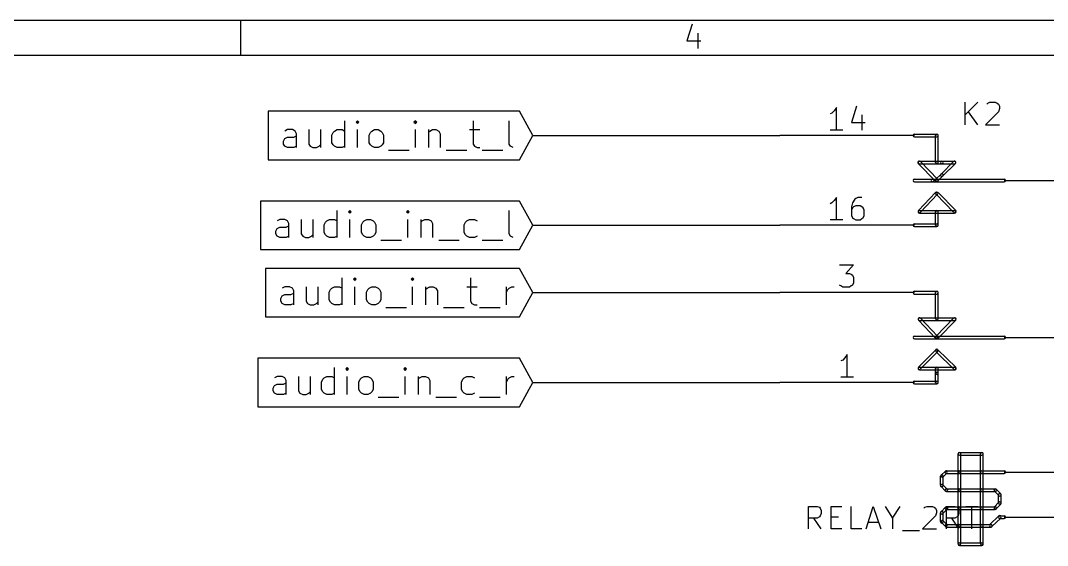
# Model space of a CAD drawing. Extents: x 10 to 329, y -200 to -10.
# Drawn here: x 147.5 to 205.6, y -39.7 to -10 of the extents above; entities that cross this region are included whole.
import ezdxf

# ---------------------------------------------------------------- set-up
doc = ezdxf.new("R2010")
doc.units = 0
doc.header["$MEASUREMENT"] = 0
doc.layers.add('BLACK', color=7, linetype='CONTINUOUS')
doc.layers.add('WHITE', color=7, linetype='CONTINUOUS')

msp = doc.modelspace()

# ---------------------------------------------------------------- linework, layer by layer
at = {"layer": 'Black'}
for p, q in [((286.995, -10.0076), (10.0076, -10.0076)), ((159.995, -11.9888), (159.995, -10.0076)), ((185.547, -10.2108), (185.242, -11.1506)), ((185.852, -10.7188), (185.852, -11.5824)), ((185.242, -11.1506), (186.03, -11.1506)), ((285.013, -11.9888), (11.9888, -11.9888)), ((193.7, -14.9352), (193.573, -15.113)), ((193.7, -16.2052), (193.7, -14.9352)), ((194.843, -14.859), (194.564, -15.7734)), ((175.768, -15.1384), (161.544, -15.1384)), ((161.544, -15.1384), (161.544, -16.51)), ((165.887, -17.1958), (165.887, -15.6718)), ((166.599, -15.6718), (166.522, -15.748)), ((166.675, -15.748), (166.599, -15.6718)), ((166.599, -15.6718), (166.599, -15.8242)), ((169.875, -15.6718), (169.799, -15.748)), ((169.951, -15.748), (169.875, -15.6718)), ((169.875, -15.6718), (169.875, -15.8242)), ((173.152, -15.6718), (173.152, -16.9926)), ((175.184, -16.9926), (175.184, -15.6718)), ((176.53, -16.51), (175.768, -15.1384)), ((193.446, -15.24), (193.345, -15.2908)), ((193.573, -15.113), (193.446, -15.24)), ((195.148, -15.3416), (195.148, -16.2052)), ((162.636, -16.1798), (162.484, -16.256)), ((162.916, -16.1798), (162.636, -16.1798)), ((163.068, -16.256), (162.916, -16.1798)), ((163.144, -16.4084), (163.068, -16.256)), ((163.855, -16.1798), (163.855, -16.9926)), ((164.516, -16.1798), (164.516, -17.1958)), ((165.227, -16.3322), (165.303, -16.256)), ((165.303, -16.256), (165.456, -16.1798)), ((165.456, -16.1798), (165.735, -16.1798)), ((165.735, -16.1798), (165.887, -16.256)), ((166.522, -15.748), (166.599, -15.8242)), ((166.599, -15.8242), (166.675, -15.748)), ((166.599, -17.1958), (166.599, -16.1798)), ((167.335, -16.3322), (167.411, -16.256)), ((167.411, -16.256), (167.564, -16.1798)), ((167.564, -16.1798), (167.767, -16.1798)), ((167.767, -16.1798), (167.919, -16.256)), ((167.919, -16.256), (167.996, -16.3322)), ((169.799, -15.748), (169.875, -15.8242)), ((169.875, -15.8242), (169.951, -15.748)), ((169.875, -17.1958), (169.875, -16.1798)), ((170.612, -16.1798), (170.612, -17.1958)), ((170.612, -16.3322), (170.688, -16.256)), ((170.688, -16.256), (170.84, -16.1798)), ((170.84, -16.1798), (171.044, -16.1798)), ((171.044, -16.1798), (171.196, -16.256)), ((171.196, -16.256), (171.272, -16.4084)), ((172.949, -16.1798), (173.533, -16.1798)), ((194.056, -16.2052), (193.345, -16.2052)), ((194.564, -15.7734), (195.326, -15.7734)), ((161.544, -16.51), (161.544, -17.8816)), ((162.408, -16.8402), (162.484, -16.6878)), ((162.408, -16.9926), (162.408, -16.8402)), ((162.484, -16.6878), (162.636, -16.6116)), ((162.636, -16.6116), (162.992, -16.6116)), ((162.992, -16.6116), (163.144, -16.5354)), ((163.144, -17.1958), (163.144, -16.4084)), ((165.151, -16.4846), (165.227, -16.3322)), ((165.151, -16.9164), (165.151, -16.4846)), ((167.259, -16.4846), (167.335, -16.3322)), ((167.259, -16.9164), (167.259, -16.4846)), ((167.996, -16.3322), (168.072, -16.4846)), ((168.072, -16.4846), (168.072, -16.9164)), ((171.272, -16.4084), (171.272, -17.1958)), ((175.768, -17.8816), (176.53, -16.51)), ((176.53, -16.51), (190.5, -16.51)), ((198.12, -16.51), (190.5, -16.51)), ((198.12, -16.4338), (199.39, -16.4338)), ((198.12, -16.5862), (199.39, -16.5862)), ((199.314, -18.034), (199.314, -16.51)), ((199.466, -18.034), (199.466, -16.51)), ((162.484, -17.1196), (162.408, -16.9926)), ((162.636, -17.1958), (162.484, -17.1196)), ((162.992, -17.1958), (162.636, -17.1958)), ((163.144, -17.1196), (162.992, -17.1958)), ((163.855, -16.9926), (163.932, -17.1196)), ((163.932, -17.1196), (164.084, -17.1958)), ((164.084, -17.1958), (164.287, -17.1958)), ((164.287, -17.1958), (164.44, -17.1196)), ((164.44, -17.1196), (164.516, -17.0434)), ((165.227, -17.0434), (165.151, -16.9164)), ((165.303, -17.1196), (165.227, -17.0434)), ((165.456, -17.1958), (165.303, -17.1196)), ((165.735, -17.1958), (165.456, -17.1958)), ((165.887, -17.1196), (165.735, -17.1958)), ((167.335, -17.0434), (167.259, -16.9164)), ((167.411, -17.1196), (167.335, -17.0434)), ((167.564, -17.1958), (167.411, -17.1196)), ((167.767, -17.1958), (167.564, -17.1958)), ((167.919, -17.1196), (167.767, -17.1958)), ((167.996, -17.0434), (167.919, -17.1196)), ((168.072, -16.9164), (167.996, -17.0434)), ((168.351, -17.3482), (169.52, -17.3482)), ((171.628, -17.3482), (172.796, -17.3482)), ((173.152, -16.9926), (173.228, -17.1196)), ((173.228, -17.1196), (173.38, -17.1958)), ((173.38, -17.1958), (173.533, -17.1958)), ((173.66, -17.3482), (174.828, -17.3482)), ((175.26, -17.1196), (175.184, -16.9926)), ((175.412, -17.1958), (175.26, -17.1196)), ((161.544, -17.8816), (175.768, -17.8816)), ((198.399, -17.9578), (199.669, -17.9578)), ((198.45, -17.9832), (199.441, -18.9992)), ((199.619, -18.6944), (200.33, -17.9832)), ((199.669, -17.9578), (200.381, -17.9578)), ((198.323, -18.0848), (199.314, -19.1008)), ((198.399, -18.1102), (199.669, -18.1102)), ((199.669, -18.1102), (200.381, -18.1102)), ((199.72, -18.796), (200.431, -18.0848)), ((198.12, -18.9738), (199.136, -18.9738)), ((198.12, -19.1262), (199.136, -19.1262)), ((199.136, -18.9738), (199.39, -18.9738)), ((199.136, -19.1262), (199.39, -19.1262)), ((199.619, -18.6944), (199.314, -18.9992)), ((199.39, -18.9738), (203.2, -18.9738)), ((199.39, -19.1262), (203.2, -19.1262)), ((199.72, -18.796), (199.415, -19.1008)), ((203.2, -19.05), (210.82, -19.05)), ((199.314, -19.7358), (198.349, -20.7518)), ((200.457, -20.7518), (199.466, -19.7358)), ((175.768, -20.2184), (161.112, -20.2184)), ((161.112, -20.2184), (161.112, -21.59)), ((176.53, -21.59), (175.768, -20.2184)), ((193.446, -20.32), (193.345, -20.3708)), ((193.573, -20.193), (193.446, -20.32)), ((193.7, -20.0152), (193.573, -20.193)), ((193.7, -21.2852), (193.7, -20.0152)), ((194.615, -20.32), (194.564, -20.5486)), ((194.742, -20.1168), (194.615, -20.32)), ((194.793, -20.066), (194.742, -20.1168)), ((194.92, -20.0152), (194.793, -20.066)), ((195.148, -20.0152), (194.92, -20.0152)), ((199.415, -19.8374), (198.45, -20.8534)), ((200.33, -20.8534), (199.339, -19.8374)), ((165.456, -22.2758), (165.456, -20.7518)), ((166.167, -20.7518), (166.091, -20.828)), ((166.091, -20.828), (166.167, -20.9042)), ((166.243, -20.828), (166.167, -20.7518)), ((166.167, -20.7518), (166.167, -20.9042)), ((166.167, -20.9042), (166.243, -20.828)), ((169.443, -20.7518), (169.367, -20.828)), ((169.367, -20.828), (169.443, -20.9042)), ((169.52, -20.828), (169.443, -20.7518)), ((169.443, -20.7518), (169.443, -20.9042)), ((169.443, -20.9042), (169.52, -20.828)), ((175.184, -22.0726), (175.184, -20.7518)), ((194.564, -20.5486), (194.564, -21.0312)), ((194.615, -20.5994), (194.564, -20.7264)), ((194.666, -20.5486), (194.615, -20.5994)), ((194.793, -20.4978), (194.666, -20.5486)), ((195.047, -20.4978), (194.793, -20.4978)), ((195.148, -20.5486), (195.047, -20.4978)), ((195.224, -20.5994), (195.148, -20.5486)), ((195.275, -20.7264), (195.224, -20.5994)), ((195.275, -21.0312), (195.275, -20.7264)), ((198.399, -20.7518), (200.381, -20.7518)), ((198.399, -20.9042), (200.381, -20.9042)), ((199.314, -21.59), (199.314, -20.828)), ((199.466, -21.59), (199.466, -20.828)), ((162.204, -21.2598), (162.052, -21.336)), ((162.484, -21.2598), (162.204, -21.2598)), ((162.636, -21.336), (162.484, -21.2598)), ((162.712, -21.4884), (162.636, -21.336)), ((162.712, -22.2758), (162.712, -21.4884)), ((163.424, -21.2598), (163.424, -22.0726)), ((164.084, -21.2598), (164.084, -22.2758)), ((164.719, -21.5646), (164.795, -21.4122)), ((164.795, -21.4122), (164.871, -21.336)), ((164.871, -21.336), (165.024, -21.2598)), ((165.024, -21.2598), (165.303, -21.2598)), ((165.303, -21.2598), (165.456, -21.336)), ((166.167, -22.2758), (166.167, -21.2598)), ((166.827, -21.5646), (166.903, -21.4122)), ((166.903, -21.4122), (166.98, -21.336)), ((166.98, -21.336), (167.132, -21.2598)), ((167.132, -21.2598), (167.335, -21.2598)), ((167.335, -21.2598), (167.488, -21.336)), ((167.488, -21.336), (167.564, -21.4122)), ((167.564, -21.4122), (167.64, -21.5646)), ((169.443, -22.2758), (169.443, -21.2598)), ((170.18, -21.2598), (170.18, -22.2758)), ((170.18, -21.4122), (170.256, -21.336)), ((170.256, -21.336), (170.409, -21.2598)), ((170.409, -21.2598), (170.612, -21.2598)), ((170.612, -21.2598), (170.764, -21.336)), ((170.764, -21.336), (170.84, -21.4884)), ((170.84, -21.4884), (170.84, -22.2758)), ((172.644, -21.5646), (172.72, -21.4122)), ((172.72, -21.4122), (172.796, -21.336)), ((172.796, -21.336), (172.949, -21.2598)), ((172.949, -21.2598), (173.228, -21.2598)), ((173.228, -21.2598), (173.38, -21.336)), ((194.056, -21.2852), (193.345, -21.2852)), ((194.564, -21.0312), (194.615, -21.1582)), ((194.615, -21.1582), (194.666, -21.209)), ((194.666, -21.209), (194.793, -21.2852)), ((194.793, -21.2852), (195.047, -21.2852)), ((195.047, -21.2852), (195.148, -21.209)), ((195.148, -21.209), (195.224, -21.1582)), ((195.224, -21.1582), (195.275, -21.0312)), ((161.112, -21.59), (161.112, -22.9616)), ((161.976, -21.9202), (162.052, -21.7678)), ((161.976, -22.0726), (161.976, -21.9202)), ((162.052, -22.1996), (161.976, -22.0726)), ((162.052, -21.7678), (162.204, -21.6916)), ((162.204, -21.6916), (162.56, -21.6916)), ((162.56, -21.6916), (162.712, -21.6154)), ((163.424, -22.0726), (163.5, -22.1996)), ((164.719, -21.9964), (164.719, -21.5646)), ((164.795, -22.1234), (164.719, -21.9964)), ((166.827, -21.9964), (166.827, -21.5646)), ((166.903, -22.1234), (166.827, -21.9964)), ((167.64, -21.9964), (167.564, -22.1234)), ((167.64, -21.5646), (167.64, -21.9964)), ((172.644, -21.9964), (172.644, -21.5646)), ((172.72, -22.1234), (172.644, -21.9964)), ((175.26, -22.1996), (175.184, -22.0726)), ((175.768, -22.9616), (176.53, -21.59)), ((176.53, -21.59), (190.5, -21.59)), ((198.12, -21.59), (190.5, -21.59)), ((198.12, -21.5138), (199.39, -21.5138)), ((198.12, -21.6662), (199.39, -21.6662)), ((162.204, -22.2758), (162.052, -22.1996)), ((162.56, -22.2758), (162.204, -22.2758)), ((162.712, -22.1996), (162.56, -22.2758)), ((163.5, -22.1996), (163.652, -22.2758)), ((163.652, -22.2758), (163.855, -22.2758)), ((163.855, -22.2758), (164.008, -22.1996)), ((164.008, -22.1996), (164.084, -22.1234)), ((164.871, -22.1996), (164.795, -22.1234)), ((165.024, -22.2758), (164.871, -22.1996)), ((165.303, -22.2758), (165.024, -22.2758)), ((165.456, -22.1996), (165.303, -22.2758)), ((166.98, -22.1996), (166.903, -22.1234)), ((167.132, -22.2758), (166.98, -22.1996)), ((167.335, -22.2758), (167.132, -22.2758)), ((167.488, -22.1996), (167.335, -22.2758)), ((167.564, -22.1234), (167.488, -22.1996)), ((167.919, -22.4282), (169.088, -22.4282)), ((171.196, -22.4282), (172.364, -22.4282)), ((172.796, -22.1996), (172.72, -22.1234)), ((172.949, -22.2758), (172.796, -22.1996)), ((173.228, -22.2758), (172.949, -22.2758)), ((173.38, -22.1996), (173.228, -22.2758)), ((173.66, -22.4282), (174.828, -22.4282)), ((175.412, -22.2758), (175.26, -22.1996)), ((161.112, -22.9616), (175.768, -22.9616)), ((175.768, -24.0284), (161.392, -24.0284)), ((161.392, -24.0284), (161.392, -25.4)), ((176.53, -25.4), (175.768, -24.0284)), ((193.878, -23.8252), (194.666, -23.8252)), ((194.666, -23.8252), (194.234, -24.3078)), ((194.234, -24.3078), (194.437, -24.3078)), ((194.437, -24.3078), (194.539, -24.3586)), ((194.539, -24.3586), (194.615, -24.4094)), ((165.735, -26.0858), (165.735, -24.5618)), ((166.446, -24.5618), (166.37, -24.638)), ((166.37, -24.638), (166.446, -24.7142)), ((166.522, -24.638), (166.446, -24.5618)), ((166.446, -24.5618), (166.446, -24.7142)), ((166.446, -24.7142), (166.522, -24.638)), ((169.723, -24.5618), (169.647, -24.638)), ((169.647, -24.638), (169.723, -24.7142)), ((169.799, -24.638), (169.723, -24.5618)), ((169.723, -24.5618), (169.723, -24.7142)), ((169.723, -24.7142), (169.799, -24.638)), ((172.999, -24.5618), (172.999, -25.8826)), ((193.954, -25.019), (193.878, -24.9682)), ((194.615, -24.9682), (194.539, -25.019)), ((194.615, -24.4094), (194.666, -24.5364)), ((194.666, -24.8412), (194.615, -24.9682)), ((194.666, -24.5364), (194.666, -24.8412)), ((161.392, -25.4), (161.392, -26.7716)), ((162.484, -25.0698), (162.331, -25.146)), ((162.331, -25.5778), (162.484, -25.5016)), ((162.763, -25.0698), (162.484, -25.0698)), ((162.484, -25.5016), (162.839, -25.5016)), ((162.916, -25.146), (162.763, -25.0698)), ((162.839, -25.5016), (162.992, -25.4254)), ((162.992, -25.2984), (162.916, -25.146)), ((162.992, -26.0858), (162.992, -25.2984)), ((163.703, -25.0698), (163.703, -25.8826)), ((164.363, -25.0698), (164.363, -26.0858)), ((164.998, -25.3746), (165.075, -25.2222)), ((164.998, -25.8064), (164.998, -25.3746)), ((165.075, -25.2222), (165.151, -25.146)), ((165.151, -25.146), (165.303, -25.0698)), ((165.303, -25.0698), (165.583, -25.0698)), ((165.583, -25.0698), (165.735, -25.146)), ((166.446, -26.0858), (166.446, -25.0698)), ((167.107, -25.3746), (167.183, -25.2222)), ((167.107, -25.8064), (167.107, -25.3746)), ((167.183, -25.2222), (167.259, -25.146)), ((167.259, -25.146), (167.411, -25.0698)), ((167.411, -25.0698), (167.615, -25.0698)), ((167.615, -25.0698), (167.767, -25.146)), ((167.767, -25.146), (167.843, -25.2222)), ((167.843, -25.2222), (167.919, -25.3746)), ((167.919, -25.3746), (167.919, -25.8064)), ((169.723, -26.0858), (169.723, -25.0698)), ((170.459, -25.0698), (170.459, -26.0858)), ((170.459, -25.2222), (170.536, -25.146)), ((170.536, -25.146), (170.688, -25.0698)), ((170.688, -25.0698), (170.891, -25.0698)), ((170.891, -25.0698), (171.044, -25.146)), ((171.044, -25.146), (171.12, -25.2984)), ((171.12, -25.2984), (171.12, -26.0858)), ((172.796, -25.0698), (173.38, -25.0698)), ((175.031, -26.0858), (175.031, -25.0698)), ((175.031, -25.3746), (175.108, -25.2222)), ((175.108, -25.2222), (175.184, -25.146)), ((175.184, -25.146), (175.336, -25.0698)), ((175.336, -25.0698), (175.463, -25.0698)), ((175.768, -26.7716), (176.53, -25.4)), ((176.53, -25.4), (190.5, -25.4)), ((198.12, -25.4), (190.5, -25.4)), ((194.056, -25.0952), (193.954, -25.019)), ((194.437, -25.0952), (194.056, -25.0952)), ((194.539, -25.019), (194.437, -25.0952)), ((198.12, -25.3238), (199.39, -25.3238)), ((198.12, -25.4762), (199.39, -25.4762)), ((199.314, -26.8732), (199.314, -25.4)), ((199.466, -26.8732), (199.466, -25.4)), ((162.255, -25.7302), (162.331, -25.5778)), ((162.255, -25.8826), (162.255, -25.7302)), ((162.331, -26.0096), (162.255, -25.8826)), ((162.484, -26.0858), (162.331, -26.0096)), ((162.839, -26.0858), (162.484, -26.0858)), ((162.992, -26.0096), (162.839, -26.0858)), ((163.703, -25.8826), (163.779, -26.0096)), ((163.779, -26.0096), (163.932, -26.0858)), ((163.932, -26.0858), (164.135, -26.0858)), ((164.135, -26.0858), (164.287, -26.0096)), ((164.287, -26.0096), (164.363, -25.9334)), ((165.075, -25.9334), (164.998, -25.8064)), ((165.151, -26.0096), (165.075, -25.9334)), ((165.303, -26.0858), (165.151, -26.0096)), ((165.583, -26.0858), (165.303, -26.0858)), ((165.735, -26.0096), (165.583, -26.0858)), ((167.183, -25.9334), (167.107, -25.8064)), ((167.259, -26.0096), (167.183, -25.9334)), ((167.411, -26.0858), (167.259, -26.0096)), ((167.615, -26.0858), (167.411, -26.0858)), ((167.767, -26.0096), (167.615, -26.0858)), ((167.843, -25.9334), (167.767, -26.0096)), ((167.919, -25.8064), (167.843, -25.9334)), ((172.999, -25.8826), (173.076, -26.0096)), ((173.076, -26.0096), (173.228, -26.0858)), ((173.228, -26.0858), (173.38, -26.0858)), ((168.199, -26.2382), (169.367, -26.2382)), ((171.475, -26.2382), (172.644, -26.2382)), ((173.507, -26.2382), (174.676, -26.2382)), ((161.392, -26.7716), (175.768, -26.7716)), ((198.349, -26.9494), (199.314, -27.9654)), ((198.399, -26.8224), (200.381, -26.8224)), ((198.399, -26.9748), (200.381, -26.9748)), ((198.45, -26.8478), (199.415, -27.8638)), ((199.339, -27.8638), (200.33, -26.8478)), ((199.466, -27.9654), (200.457, -26.9494)), ((198.12, -27.8638), (199.39, -27.8638)), ((199.39, -27.8638), (203.2, -27.8638)), ((198.12, -28.0162), (199.39, -28.0162)), ((199.39, -28.0162), (203.2, -28.0162)), ((203.2, -27.94), (210.82, -27.94)), ((194.31, -28.9052), (194.183, -29.083)), ((194.31, -30.1752), (194.31, -28.9052)), ((198.349, -29.6164), (199.314, -28.6512)), ((198.45, -29.718), (199.415, -28.7528)), ((199.339, -28.7528), (200.355, -29.7434)), ((199.441, -28.6258), (200.457, -29.6164)), ((175.768, -29.1084), (160.96, -29.1084)), ((160.96, -29.1084), (160.96, -30.48)), ((176.53, -30.48), (175.768, -29.1084)), ((194.056, -29.21), (193.954, -29.2608)), ((194.183, -29.083), (194.056, -29.21)), ((198.399, -29.6164), (200.381, -29.6164)), ((162.052, -30.1498), (161.9, -30.226)), ((162.331, -30.1498), (162.052, -30.1498)), ((162.484, -30.226), (162.331, -30.1498)), ((163.271, -30.1498), (163.271, -30.9626)), ((163.932, -30.1498), (163.932, -31.1658)), ((164.719, -30.226), (164.871, -30.1498)), ((164.871, -30.1498), (165.151, -30.1498)), ((165.151, -30.1498), (165.303, -30.226)), ((165.303, -31.1658), (165.303, -29.6418)), ((166.014, -29.6418), (165.938, -29.718)), ((165.938, -29.718), (166.014, -29.7942)), ((166.091, -29.718), (166.014, -29.6418)), ((166.014, -29.6418), (166.014, -29.7942)), ((166.014, -29.7942), (166.091, -29.718)), ((166.014, -31.1658), (166.014, -30.1498)), ((166.827, -30.226), (166.98, -30.1498)), ((166.98, -30.1498), (167.183, -30.1498)), ((167.183, -30.1498), (167.335, -30.226)), ((169.291, -29.6418), (169.215, -29.718)), ((169.215, -29.718), (169.291, -29.7942)), ((169.367, -29.718), (169.291, -29.6418)), ((169.291, -29.6418), (169.291, -29.7942)), ((169.291, -29.7942), (169.367, -29.718)), ((169.291, -31.1658), (169.291, -30.1498)), ((170.028, -30.1498), (170.028, -31.1658)), ((170.104, -30.226), (170.256, -30.1498)), ((170.256, -30.1498), (170.459, -30.1498)), ((170.459, -30.1498), (170.612, -30.226)), ((172.644, -30.226), (172.796, -30.1498)), ((172.796, -30.1498), (173.076, -30.1498)), ((173.076, -30.1498), (173.228, -30.226)), ((175.031, -31.1658), (175.031, -30.1498)), ((175.184, -30.226), (175.336, -30.1498)), ((175.336, -30.1498), (175.463, -30.1498)), ((194.666, -30.1752), (193.954, -30.1752)), ((198.399, -29.7688), (200.381, -29.7688)), ((199.314, -29.9466), (199.314, -29.6926)), ((199.314, -30.48), (199.314, -29.972)), ((199.466, -29.9466), (199.466, -29.6926)), ((199.466, -30.48), (199.466, -29.972)), ((160.96, -30.48), (160.96, -31.8516)), ((161.823, -30.8102), (161.9, -30.6578)), ((161.9, -30.6578), (162.052, -30.5816)), ((162.052, -30.5816), (162.408, -30.5816)), ((162.408, -30.5816), (162.56, -30.5054)), ((162.56, -30.3784), (162.484, -30.226)), ((162.56, -31.1658), (162.56, -30.3784)), ((164.567, -30.4546), (164.643, -30.3022)), ((164.567, -30.8864), (164.567, -30.4546)), ((164.643, -30.3022), (164.719, -30.226)), ((166.675, -30.4546), (166.751, -30.3022)), ((166.675, -30.8864), (166.675, -30.4546)), ((166.751, -30.3022), (166.827, -30.226)), ((167.335, -30.226), (167.411, -30.3022)), ((167.411, -30.3022), (167.488, -30.4546)), ((167.488, -30.4546), (167.488, -30.8864)), ((170.028, -30.3022), (170.104, -30.226)), ((170.612, -30.226), (170.688, -30.3784)), ((170.688, -30.3784), (170.688, -31.1658)), ((172.491, -30.4546), (172.568, -30.3022)), ((172.491, -30.8864), (172.491, -30.4546)), ((172.568, -30.3022), (172.644, -30.226)), ((175.031, -30.4546), (175.108, -30.3022)), ((175.108, -30.3022), (175.184, -30.226)), ((175.768, -31.8516), (176.53, -30.48)), ((176.53, -30.48), (190.5, -30.48)), ((198.12, -30.48), (190.5, -30.48)), ((198.12, -30.4038), (199.39, -30.4038)), ((198.12, -30.5562), (199.39, -30.5562)), ((161.823, -30.9626), (161.823, -30.8102)), ((161.9, -31.0896), (161.823, -30.9626)), ((162.052, -31.1658), (161.9, -31.0896)), ((162.408, -31.1658), (162.052, -31.1658)), ((162.56, -31.0896), (162.408, -31.1658)), ((163.271, -30.9626), (163.347, -31.0896)), ((163.347, -31.0896), (163.5, -31.1658)), ((163.5, -31.1658), (163.703, -31.1658)), ((163.703, -31.1658), (163.855, -31.0896)), ((163.855, -31.0896), (163.932, -31.0134)), ((164.643, -31.0134), (164.567, -30.8864)), ((164.719, -31.0896), (164.643, -31.0134)), ((164.871, -31.1658), (164.719, -31.0896)), ((165.151, -31.1658), (164.871, -31.1658)), ((165.303, -31.0896), (165.151, -31.1658)), ((166.751, -31.0134), (166.675, -30.8864)), ((166.827, -31.0896), (166.751, -31.0134)), ((166.98, -31.1658), (166.827, -31.0896)), ((167.183, -31.1658), (166.98, -31.1658)), ((167.335, -31.0896), (167.183, -31.1658)), ((167.411, -31.0134), (167.335, -31.0896)), ((167.488, -30.8864), (167.411, -31.0134)), ((167.767, -31.3182), (168.935, -31.3182)), ((171.044, -31.3182), (172.212, -31.3182)), ((172.568, -31.0134), (172.491, -30.8864)), ((172.644, -31.0896), (172.568, -31.0134)), ((172.796, -31.1658), (172.644, -31.0896)), ((173.076, -31.1658), (172.796, -31.1658)), ((173.228, -31.0896), (173.076, -31.1658)), ((173.507, -31.3182), (174.676, -31.3182)), ((160.96, -31.8516), (175.768, -31.8516)), ((200.584, -39.5986), (200.584, -34.5186)), ((200.66, -34.4424), (201.93, -34.4424)), ((200.66, -34.5948), (201.93, -34.5948)), ((200.736, -39.5986), (200.736, -34.5186)), ((201.854, -39.5986), (201.854, -34.5186)), ((202.006, -39.5986), (202.006, -34.5186)), ((199.593, -36.2966), (199.593, -35.7886)), ((199.847, -35.5092), (199.644, -35.7124)), ((199.949, -35.6108), (199.746, -35.814)), ((199.746, -36.2966), (199.746, -35.7886)), ((199.923, -35.4838), (200.635, -35.4838)), ((199.923, -35.6362), (200.635, -35.6362)), ((200.66, -35.4838), (201.93, -35.4838)), ((200.66, -35.6362), (201.93, -35.6362)), ((201.93, -35.4838), (203.2, -35.4838)), ((201.93, -35.6362), (203.2, -35.6362)), ((203.2, -35.56), (210.82, -35.56)), ((199.873, -36.6268), (199.619, -36.3728)), ((199.974, -36.5252), (199.72, -36.2712)), ((199.923, -36.4998), (200.635, -36.4998)), ((200.66, -36.4998), (201.93, -36.4998)), ((201.93, -36.4998), (202.692, -36.4998)), ((202.743, -36.5252), (202.997, -36.7792)), ((199.923, -36.6522), (200.635, -36.6522)), ((200.66, -36.6522), (201.93, -36.6522)), ((201.93, -36.6522), (202.692, -36.6522)), ((202.641, -36.6268), (202.895, -36.8808)), ((202.87, -37.2872), (202.87, -36.83)), ((203.022, -37.2872), (203.022, -36.83)), ((192.126, -38.7604), (192.126, -37.4904)), ((192.126, -37.4904), (192.608, -37.4904)), ((192.608, -37.4904), (192.735, -37.5412)), ((192.735, -37.5412), (192.786, -37.592)), ((192.786, -37.592), (192.837, -37.719)), ((192.837, -37.719), (192.837, -37.8968)), ((193.396, -38.7604), (193.396, -37.4904)), ((193.396, -37.4904), (194.005, -37.4904)), ((194.539, -38.7604), (194.539, -37.4904)), ((195.377, -38.7604), (195.783, -37.4904)), ((195.783, -37.4904), (196.215, -38.7604)), ((196.469, -37.4904), (196.875, -38.1508)), ((196.875, -38.1508), (197.307, -37.4904)), ((198.653, -37.592), (198.704, -37.5412)), ((198.704, -37.5412), (198.831, -37.4904)), ((198.831, -37.4904), (199.136, -37.4904)), ((199.136, -37.4904), (199.238, -37.5412)), ((199.238, -37.5412), (199.314, -37.592)), ((199.314, -37.592), (199.365, -37.719)), ((199.365, -37.719), (199.365, -37.846)), ((199.873, -37.5412), (199.619, -37.7952)), ((199.974, -37.6428), (199.72, -37.8968)), ((199.923, -38.7604), (199.923, -37.4904)), ((199.923, -37.4904), (200.406, -37.4904)), ((199.923, -37.5158), (200.635, -37.5158)), ((199.923, -37.6682), (200.635, -37.6682)), ((200.406, -37.4904), (200.533, -37.5412)), ((200.533, -37.5412), (200.584, -37.592)), ((200.584, -37.592), (200.635, -37.719)), ((200.635, -37.719), (200.635, -37.8968)), ((200.66, -37.5158), (201.93, -37.5158)), ((200.66, -37.6682), (201.93, -37.6682)), ((201.016, -37.4904), (201.727, -37.4904)), ((201.371, -38.7604), (201.371, -37.4904)), ((201.93, -37.5158), (202.692, -37.5158)), ((201.93, -37.6682), (202.692, -37.6682)), ((202.641, -37.5158), (202.87, -37.2618)), ((202.768, -37.6174), (202.997, -37.3634)), ((192.608, -38.1508), (192.126, -38.1508)), ((192.837, -38.7604), (192.43, -38.1508)), ((192.735, -38.0746), (192.608, -38.1508)), ((192.786, -38.0238), (192.735, -38.0746)), ((192.837, -37.8968), (192.786, -38.0238)), ((193.396, -38.0746), (193.827, -38.0746)), ((196.875, -38.1508), (196.875, -38.7604)), ((199.314, -38.0238), (198.577, -38.7604)), ((199.365, -37.846), (199.314, -38.0238)), ((199.593, -38.354), (199.593, -37.846)), ((199.746, -38.354), (199.746, -37.846)), ((199.949, -38.5064), (199.746, -38.3032)), ((200.406, -38.1508), (199.923, -38.1508)), ((200.635, -38.7604), (200.228, -38.1508)), ((200.533, -38.0746), (200.406, -38.1508)), ((200.584, -38.0238), (200.533, -38.0746)), ((200.635, -37.8968), (200.584, -38.0238)), ((202.895, -38.0238), (202.387, -38.5064)), ((202.997, -38.1508), (202.489, -38.6334)), ((202.946, -38.0238), (203.2, -38.0238)), ((202.946, -38.1762), (203.2, -38.1762)), ((203.2, -38.1), (210.82, -38.1)), ((194.005, -38.7604), (193.396, -38.7604)), ((195.148, -38.7604), (194.539, -38.7604)), ((195.504, -38.3794), (196.088, -38.3794)), ((197.434, -38.862), (198.399, -38.862)), ((198.577, -38.7604), (199.365, -38.7604)), ((199.847, -38.608), (199.644, -38.4048)), ((199.923, -38.5064), (200.635, -38.5064)), ((199.923, -38.6588), (200.635, -38.6588)), ((200.66, -38.5064), (201.93, -38.5064)), ((200.66, -38.6588), (201.93, -38.6588)), ((201.93, -38.5064), (202.438, -38.5064)), ((201.93, -38.6588), (202.438, -38.6588)), ((200.66, -39.5478), (201.93, -39.5478)), ((200.66, -39.7002), (201.93, -39.7002))]:
    msp.add_line(p, q, dxfattribs=at)
for centre, start, end in [((198.12, -16.51), 90, 270), ((199.39, -16.51), 360, 540), ((199.39, -16.51), 270, 450), ((198.374, -18.034), 44.2748, 224.275), ((198.399, -18.034), 90, 270), ((199.669, -18.034), 90, 270), ((199.669, -18.034), 270, 450), ((200.381, -18.034), 315, 495), ((200.381, -18.034), 270, 450), ((199.39, -18.034), 180, 360), ((198.12, -19.05), 90, 270), ((199.136, -19.05), 90, 270), ((199.136, -19.05), 270, 450), ((199.365, -19.05), 495, 675), ((199.39, -19.05), 90, 270), ((199.39, -19.05), 224.275, 404.275), ((199.39, -19.05), 270, 450), ((199.669, -18.7452), 135, 315), ((199.669, -18.7452), 315, 495), ((203.2, -19.05), 270, 450), ((199.365, -19.7866), 316.432, 496.432), ((199.39, -19.7866), 404.293, 584.293), ((198.399, -20.8026), 496.432, 676.432), ((198.399, -20.828), 90, 270), ((199.39, -20.828), 360, 540), ((200.406, -20.8026), 224.293, 404.293), ((200.381, -20.828), 270, 450), ((198.12, -21.59), 90, 270), ((199.39, -21.59), 180, 360), ((199.39, -21.59), 270, 450), ((198.12, -25.4), 90, 270), ((199.39, -25.4), 360, 540), ((199.39, -25.4), 270, 450), ((198.399, -26.8986), 90, 270), ((198.399, -26.8986), 43.5679, 223.568), ((199.39, -26.8732), 180, 360), ((200.406, -26.8986), 315.707, 495.707), ((200.381, -26.8986), 270, 450), ((198.12, -27.94), 90, 270), ((199.365, -27.9146), 223.568, 403.568), ((199.39, -27.9146), 135.707, 315.707), ((199.39, -27.94), 90, 270), ((199.39, -27.94), 270, 450), ((203.2, -27.94), 270, 450), ((199.365, -28.702), 315, 495), ((199.39, -28.6766), 45.7252, 225.725), ((198.399, -29.6672), 135, 315), ((198.399, -29.6926), 90, 270), ((199.39, -29.6926), 360, 540), ((200.381, -29.6926), 270, 450), ((199.39, -29.972), 360, 540), ((199.39, -29.9466), 180, 360), ((200.406, -29.6926), 225.725, 405.725), ((198.12, -30.48), 90, 270), ((199.39, -30.48), 180, 360), ((199.39, -30.48), 270, 450), ((200.66, -34.5186), 90, 270), ((200.66, -34.5186), 360, 540), ((201.93, -34.5186), 360, 540), ((201.93, -34.5186), 270, 450), ((199.669, -35.7886), 360, 540), ((199.695, -35.7632), 491.987, 671.987), ((199.923, -35.56), 90, 270), ((199.898, -35.56), 311.987, 491.987), ((200.66, -35.56), 90, 270), ((200.635, -35.56), 270, 450), ((201.93, -35.56), 90, 270), ((201.93, -35.56), 270, 450), ((203.2, -35.56), 270, 450), ((199.669, -36.322), 405, 585), ((199.669, -36.2966), 180, 360), ((199.923, -36.576), 90, 270), ((199.923, -36.576), 225, 405), ((200.66, -36.576), 90, 270), ((200.635, -36.576), 270, 450), ((201.93, -36.576), 90, 270), ((201.93, -36.576), 270, 450), ((202.692, -36.576), 45, 225), ((202.692, -36.576), 270, 450), ((202.946, -36.83), 360, 540), ((202.946, -36.83), 225, 405), ((199.923, -37.592), 90, 270), ((199.923, -37.592), 315, 495), ((200.66, -37.592), 90, 270), ((200.635, -37.592), 270, 450), ((201.93, -37.592), 90, 270), ((201.93, -37.592), 270, 450), ((202.692, -37.5666), 137.726, 317.726), ((202.692, -37.592), 270, 450), ((202.946, -37.2872), 180, 360), ((202.946, -37.3126), 317.726, 497.726), ((199.669, -37.846), 360, 540), ((199.669, -37.846), 495, 675), ((199.695, -38.354), 408.013, 588.013), ((202.946, -38.1), 90, 270), ((202.946, -38.0746), 313.531, 493.531), ((203.2, -38.1), 270, 450), ((199.669, -38.354), 180, 360), ((199.923, -38.5826), 90, 270), ((199.898, -38.5572), 228.013, 408.013), ((200.66, -38.5826), 90, 270), ((200.635, -38.5826), 270, 450), ((201.93, -38.5826), 90, 270), ((201.93, -38.5826), 270, 450), ((202.438, -38.5826), 493.531, 673.531), ((202.438, -38.5826), 270, 450), ((200.66, -39.624), 90, 270), ((200.66, -39.5986), 180, 360), ((201.93, -39.5986), 180, 360), ((201.93, -39.624), 270, 450)]:
    msp.add_arc(centre, 0.0762, start, end, dxfattribs=at)
at = {"layer": 'White'}
for p, q in [((200.99, -15.9004), (200.99, -14.6304)), ((201.701, -14.6304), (200.99, -15.3416)), ((202.209, -14.732), (202.26, -14.6812)), ((202.26, -14.6812), (202.387, -14.6304)), ((202.387, -14.6304), (202.692, -14.6304)), ((202.692, -14.6304), (202.794, -14.6812)), ((202.794, -14.6812), (202.87, -14.732)), ((202.87, -14.732), (202.921, -14.859)), ((202.921, -14.986), (202.87, -15.1638)), ((202.921, -14.859), (202.921, -14.986)), ((201.701, -15.9004), (201.168, -15.1638)), ((202.87, -15.1638), (202.133, -15.9004)), ((202.133, -15.9004), (202.921, -15.9004))]:
    msp.add_line(p, q, dxfattribs=at)

doc.saveas('drawing.dxf')
